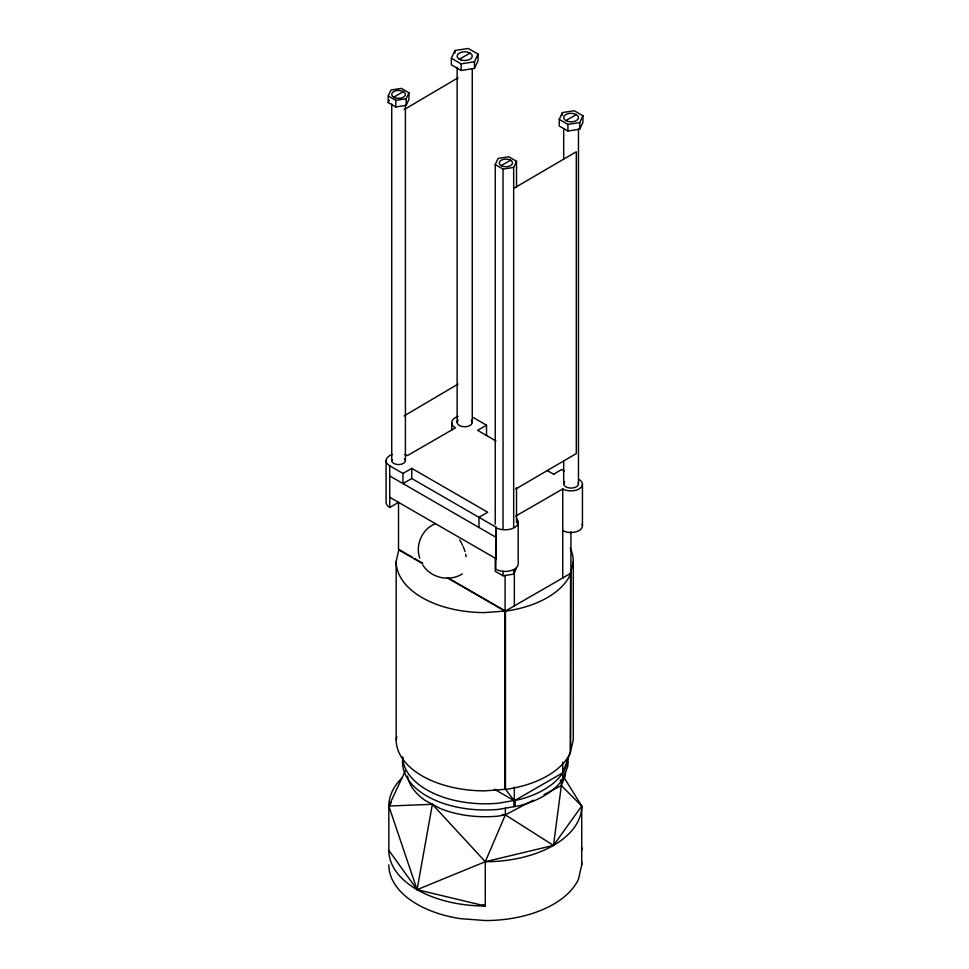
<?xml version="1.0" encoding="UTF-8"?>
<svg xmlns="http://www.w3.org/2000/svg" width="969" height="969" viewBox="0 0 969 969"><rect width="100%" height="100%" fill="white"/><g stroke="black" fill="none" stroke-linecap="round" stroke-linejoin="round"><path stroke-width="1.45" d="M561.354 780.154L561.354 785.532L553.481 845.404L485.287 861.72L417.082 889.675L388.835 850.31L388.835 806.038A96.452 55.681 0 0 1 401.76 778.192M417.082 889.675L432.368 804.306L388.835 806.038L417.082 889.675L485.287 905.991L485.287 861.72L505.333 814.868L505.333 808.146M504.788 611.064L504.788 789.335L484.718 790.861A88.554 51.127 0 0 1 396.164 739.722L396.164 561.463L398.889 549.496L412.346 557.26M396.164 739.722L396.83 736.828M570.269 548.224A88.554 51.127 0 0 1 573.285 561.463L570.269 574.69A88.554 51.127 0 0 1 507.647 610.845L484.718 612.59A88.554 51.127 0 0 1 396.164 561.463M570.923 531.763L570.923 573.212L569.942 573.079L570.547 573.43L570.269 752.961A88.554 51.127 0 0 1 507.647 789.117L505.455 789.275L505.455 611.015L452.172 580.249M564.237 777.816L581.727 806.038L581.727 864.869L578.445 879.283A96.452 55.681 0 0 1 485.287 920.55L460.323 918.648A96.452 55.681 0 0 1 388.835 864.869M570.547 751.69L562.771 772.802L514.345 800.757L494.432 789.263M402.91 757.576A82.765 47.784 0 0 0 498.865 809.333L519.529 805.699A82.765 47.784 0 0 0 562.771 778.979L567.664 766.83A82.765 47.784 0 0 0 568.028 761.283M544.009 794.604L561.354 785.532L565.145 776.108A80.233 46.318 0 0 0 565.521 771.566M388.218 95.979L390.991 89.996L401.36 88.385L408.942 92.77L408.942 99.383L406.168 105.367L395.8 106.978L388.218 102.593L388.218 95.979L395.8 100.352L406.168 98.753L408.942 92.77M388.218 102.593L389.332 100.195M451.36 58.213L454.933 50.509L468.269 48.45L478.032 54.082L478.032 60.708L474.459 68.411L461.123 70.471L451.36 64.838L451.36 58.213L461.123 63.857L474.459 61.786L478.032 54.082M495.232 524.411L495.232 164.585L498.09 158.444L508.737 156.796L516.525 161.29L516.525 186.993M513.667 527.269L513.667 167.443L516.525 161.29M559.246 119.405L562.42 112.574L574.254 110.745L582.914 115.735L582.914 122.36L579.741 129.192L567.907 131.021L559.246 126.018L559.246 119.405L567.907 124.407L579.741 122.566L582.914 115.735M495.232 557.672L495.232 571.286L503.032 575.78L513.667 574.132L516.525 567.991M405.308 770.864L388.835 806.038L391.403 802.453M561.354 785.532L581.727 806.038L553.481 845.404L505.333 814.868L502.354 814.432M404.146 109.606L458.058 77.774M404.146 415.907L458.058 384.075M514.454 187.962L576.301 151.77L576.301 453.565L515.75 489.006M393.741 97.166L403.419 91.583M459.342 59.242L470.05 53.065M565.86 120.592L576.301 114.56A7.389 4.264 0 0 1 576.943 120.168A7.389 4.264 0 0 1 567.386 121.258L565.86 120.592A7.389 4.264 0 0 1 565.218 114.972A7.389 4.264 0 0 1 574.774 113.882L576.301 114.56M501.167 165.663L510.59 160.224M392.3 454.509A12.427 7.171 0 0 0 389.732 465.798L402.971 473.441L411.764 468.366L487.746 512.238L478.965 517.313L478.965 527.463M486.535 435.493L486.535 425.197L477.62 430.345L495.958 440.943M389.732 497.279L496.285 558.798L496.285 527.318L411.764 478.516L402.971 483.592L402.971 473.441M386.086 460.723L386.086 502.354A12.427 7.171 0 0 0 389.732 507.429L398.513 502.354L398.513 549.714L422.363 563.473M398.889 549.496L399.507 549.847M553.602 474.216L561.754 469.517L564.237 470.946M518.197 522.243L518.197 563.873A13.118 7.57 0 0 1 510.094 570.862A13.118 7.57 0 0 1 495.801 569.227L496.285 527.318M515.653 516.126L562.771 488.933A11.531 6.662 0 0 0 579.087 488.933A11.531 6.662 0 0 0 579.087 479.51M560.203 780.469L562.771 778.979L562.771 762.228M533.338 800.2L505.333 814.868L498.102 816.128A78.174 45.131 0 0 1 439.829 808.328L424.919 800.285A78.174 45.131 0 0 1 407.501 776.096M435.335 523.708C422.302 528.795 415.023 544.99 419.783 558.144M462.286 573.927C449.325 582.115 430.781 578.069 422.775 564.903M495.232 164.585L503.032 169.09L513.667 167.443M473.284 417.554L486.535 425.197M547.049 470.437L553.929 474.41M389.732 475.949L496.285 537.468M414.926 558.75L422.629 563.195M448.32 578.033L450.888 579.51M447.218 577.827L505.079 611.233L570.923 573.212L570.644 751.314L573.285 739.722L573.285 561.463M563.449 777.32L564.115 777.707M482.683 904.489L485.287 905.991A96.452 55.681 0 0 1 388.835 850.31M432.368 804.306L485.287 861.72A96.452 55.681 0 0 0 581.727 806.038M505.455 789.275L514.345 800.757L514.345 787.167M504.837 610.664L505.079 611.233L505.079 575.707M582.454 484.221L582.454 525.852M579.741 122.566L579.741 129.192M578.469 128.72L578.469 483.81M567.907 124.407L567.907 131.021M563.692 128.72L563.692 158.94M563.692 461.147L563.692 483.81M562.771 488.933L562.771 577.912M562.42 112.574L562.42 115.214M516.525 487.855L516.525 522.63M515.169 800.297L515.169 806.474M514.345 570.353L514.345 605.879M513.909 800.515L513.909 806.692M513.667 569.602L513.667 574.132M503.032 169.09L503.032 528.917M503.032 571.25L503.032 575.78M474.459 61.786L474.459 68.411M472.266 68.811L472.266 422.399M461.123 63.857L461.123 70.471M457.126 67.297L457.126 422.399M454.933 50.509L454.933 53.162M451.76 422.702L451.76 430.139M411.764 468.366L411.764 478.516M406.168 98.753L406.168 105.367M405.417 105.524L405.417 460.614M395.8 100.352L395.8 106.978M391.73 104.01L391.73 460.614M389.732 465.798L389.732 507.429M458.071 416.391A12.609 7.28 0 0 0 455.454 427.85L407.307 455.648A12.427 7.171 0 0 0 404.727 454.509M516.441 518.451A13.118 7.57 0 0 1 513.061 528.25A13.118 7.57 0 0 1 495.801 527.596M404.509 458.64A6.844 3.949 0 0 1 399.47 464.539A6.844 3.949 0 0 1 391.961 459.597M578.214 482.707A7.389 4.264 0 0 1 570.111 488.049A7.389 4.264 0 0 1 564.685 481.678M471.249 420.207A7.57 4.373 0 0 1 464.696 426.76A7.57 4.373 0 0 1 458.143 420.207M582.066 524.12A11.531 6.662 0 0 1 576.688 531.618A11.531 6.662 0 0 1 562.771 530.552M459.597 539.89A27.738 16.013 60 0 1 462.419 544.966M463.012 546.262A27.738 16.013 60 0 1 464.975 551.567M465.653 554.183A27.738 16.013 60 0 1 466.125 556.775M567.979 757.891A82.765 47.784 0 0 1 519.529 799.522L498.865 803.156A82.765 47.784 0 0 1 402.535 756.946M581.606 847.403A96.452 55.681 0 0 1 581.727 850.31M581.606 861.974A96.452 55.681 0 0 1 581.727 864.869M502.548 166.268A6.662 3.852 0 0 0 512.54 162.937A6.662 3.852 0 0 0 502.548 159.606A6.662 3.852 0 0 0 502.548 166.268M460.917 59.933A7.57 4.373 0 0 0 472.266 56.154A7.57 4.373 0 0 0 460.917 52.362A7.57 4.373 0 0 0 460.917 59.933M395.158 97.796A6.844 3.949 0 0 0 405.417 94.368A6.844 3.949 0 0 0 395.158 90.953A6.844 3.949 0 0 0 395.158 97.796"/></g></svg>
